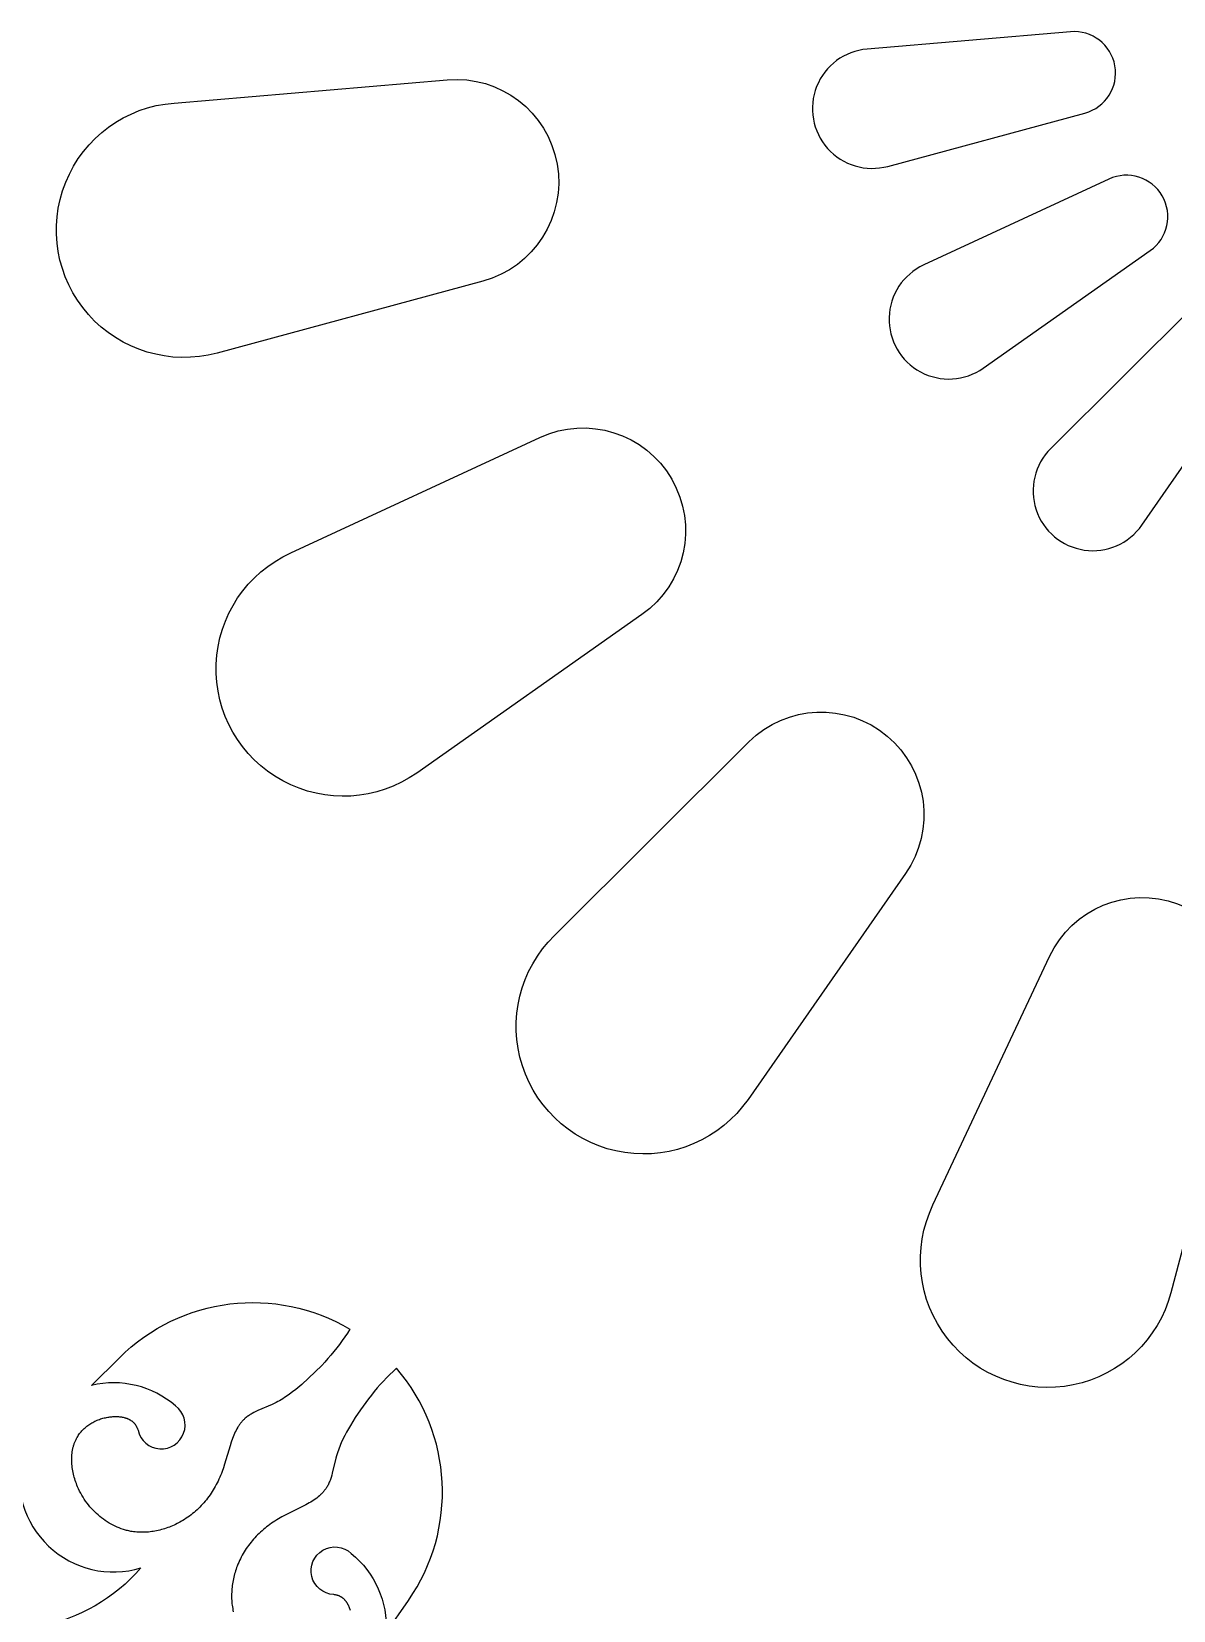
# Model space of a CAD drawing. Extents: x 55 to 271, y 60 to 279.
# Drawn here: x 108.2 to 150.4, y 109.6 to 167.9 of the extents above; entities that cross this region are included whole.
import ezdxf

# ---------------------------------------------------------------- set-up
doc = ezdxf.new("R2010")
doc.units = 0
doc.layers.get('0').update_dxf_attribs({"color": 1, "linetype": 'CONTINUOUS'})

msp = doc.modelspace()

# ---------------------------------------------------------------- linework, layer by layer
for points in [[(139.096, 167.273, 1.093755), (139.861, 162.938), (147.149, 164.908, 0.914282), (146.619, 167.914)], [(123.573, 166.14, -0.914282), (124.886, 158.693), (115.058, 156.036, -1.098394), (113.468, 165.279)], [(141.188, 159.291, 1.093755), (143.389, 155.478), (149.564, 159.823, 0.914282), (148.038, 162.466)], [(145.884, 152.505, 1.093755), (149.256, 149.676), (153.573, 155.87, 0.914282), (151.235, 157.832)], [(126.989, 152.917, -0.914282), (130.77, 146.368), (122.443, 140.51, -1.098394), (117.788, 148.651)], [(134.721, 141.659, -0.914282), (140.514, 136.798), (134.693, 128.445, -1.098394), (127.534, 134.504)], [(145.837, 133.725, -0.914282), (152.943, 131.139), (150.33, 121.298, -1.098394), (141.531, 124.543)], [(111.448, 118.894, -0.342621), (119.974, 119.948), (119.882, 119.806), (119.788, 119.665), (119.69, 119.526), (119.589, 119.389), (119.485, 119.255), (119.379, 119.122), (119.27, 118.991), (119.158, 118.863), (119.044, 118.736), (118.928, 118.611), (118.689, 118.368), (118.442, 118.134), (118.189, 117.907), (117.967, 117.72), (117.853, 117.63), (117.737, 117.543), (117.618, 117.46), (117.558, 117.42), (117.496, 117.381), (117.433, 117.343), (117.37, 117.306), (117.305, 117.271), (117.24, 117.237), (117.166, 117.201), (117.092, 117.166), (116.565, 116.939), (116.493, 116.904), (116.422, 116.869), (116.353, 116.831), (116.32, 116.812), (116.287, 116.792), (116.255, 116.772), (116.223, 116.751), (116.192, 116.729), (116.162, 116.706), (116.132, 116.683), (116.104, 116.659), (116.08, 116.639), (116.058, 116.617), (116.035, 116.595), (116.014, 116.573), (115.992, 116.55), (115.972, 116.527), (115.952, 116.503), (115.932, 116.478), (115.913, 116.453), (115.895, 116.428), (115.877, 116.402), (115.859, 116.376), (115.842, 116.349), (115.825, 116.322), (115.793, 116.267), (115.763, 116.21), (115.734, 116.151), (115.706, 116.091), (115.68, 116.03), (115.655, 115.968), (115.63, 115.905), (115.585, 115.775), (115.542, 115.643), (115.339, 114.957), (115.295, 114.82), (115.247, 114.686), (115.22, 114.614), (115.191, 114.544), (115.162, 114.474), (115.131, 114.405), (115.099, 114.337), (115.065, 114.269), (115.031, 114.203), (114.995, 114.137), (114.958, 114.073), (114.92, 114.009), (114.881, 113.946), (114.84, 113.884), (114.799, 113.823), (114.756, 113.764), (114.712, 113.705), (114.667, 113.647), (114.621, 113.59), (114.573, 113.535), (114.525, 113.48), (114.475, 113.427), (114.425, 113.375), (114.373, 113.324), (114.32, 113.274), (114.266, 113.225), (114.211, 113.177), (114.155, 113.131), (114.098, 113.086), (114.039, 113.042), (113.98, 113), (113.919, 112.958), (113.858, 112.918), (113.795, 112.88), (113.742, 112.849), (113.689, 112.819), (113.635, 112.79), (113.58, 112.761), (113.524, 112.734), (113.468, 112.708), (113.412, 112.683), (113.355, 112.659), (113.297, 112.637), (113.239, 112.615), (113.181, 112.595), (113.122, 112.575), (113.063, 112.557), (113.004, 112.54), (112.944, 112.525), (112.884, 112.51), (112.824, 112.497), (112.763, 112.485), (112.703, 112.475), (112.642, 112.466), (112.581, 112.458), (112.52, 112.452), (112.46, 112.447), (112.399, 112.443), (112.338, 112.441), (112.277, 112.441), (112.216, 112.442), (112.155, 112.444), (112.095, 112.448), (112.035, 112.454), (111.974, 112.461), (111.915, 112.47), (111.874, 112.477), (111.834, 112.485), (111.794, 112.493), (111.754, 112.502), (111.714, 112.512), (111.674, 112.523), (111.635, 112.534), (111.595, 112.546), (111.517, 112.572), (111.44, 112.601), (111.364, 112.633), (111.288, 112.667), (111.214, 112.704), (111.14, 112.743), (111.068, 112.785), (110.996, 112.829), (110.926, 112.875), (110.857, 112.924), (110.79, 112.975), (110.724, 113.028), (110.659, 113.083), (110.596, 113.14), (110.535, 113.2), (110.475, 113.261), (110.416, 113.324), (110.36, 113.389), (110.305, 113.456), (110.252, 113.524), (110.201, 113.594), (110.152, 113.666), (110.105, 113.739), (110.061, 113.814), (110.018, 113.89), (109.978, 113.968), (109.939, 114.047), (109.904, 114.127), (109.88, 114.184), (109.858, 114.242), (109.836, 114.3), (109.816, 114.358), (109.798, 114.417), (109.78, 114.476), (109.764, 114.535), (109.75, 114.595), (109.737, 114.654), (109.725, 114.714), (109.714, 114.774), (109.706, 114.834), (109.698, 114.894), (109.692, 114.954), (109.688, 115.013), (109.686, 115.073), (109.685, 115.132), (109.685, 115.191), (109.688, 115.249), (109.692, 115.307), (109.698, 115.365), (109.705, 115.422), (109.715, 115.479), (109.726, 115.534), (109.732, 115.562), (109.739, 115.59), (109.746, 115.617), (109.754, 115.644), (109.762, 115.671), (109.771, 115.698), (109.78, 115.724), (109.79, 115.75), (109.8, 115.776), (109.811, 115.802), (109.822, 115.828), (109.833, 115.853), (109.845, 115.878), (109.858, 115.903), (109.871, 115.928), (109.885, 115.952), (109.906, 115.988), (109.929, 116.023), (109.952, 116.057), (109.977, 116.091), (110.003, 116.124), (110.03, 116.156), (110.058, 116.188), (110.086, 116.218), (110.116, 116.249), (110.147, 116.278), (110.179, 116.306), (110.211, 116.334), (110.245, 116.361), (110.279, 116.387), (110.314, 116.413), (110.35, 116.437), (110.387, 116.461), (110.425, 116.483), (110.463, 116.505), (110.502, 116.526), (110.542, 116.545), (110.583, 116.564), (110.624, 116.582), (110.666, 116.599), (110.708, 116.615), (110.751, 116.63), (110.795, 116.644), (110.839, 116.657), (110.884, 116.668), (110.929, 116.679), (110.975, 116.688), (111.021, 116.697), (111.056, 116.702), (111.092, 116.707), (111.128, 116.711), (111.164, 116.715), (111.201, 116.718), (111.237, 116.72), (111.273, 116.721), (111.309, 116.721), (111.345, 116.721), (111.381, 116.72), (111.417, 116.717), (111.452, 116.714), (111.487, 116.71), (111.521, 116.705), (111.556, 116.7), (111.589, 116.693), (111.623, 116.685), (111.655, 116.676), (111.671, 116.671), (111.687, 116.666), (111.703, 116.661), (111.719, 116.656), (111.734, 116.65), (111.749, 116.644), (111.764, 116.637), (111.779, 116.631), (111.794, 116.624), (111.808, 116.616), (111.823, 116.609), (111.837, 116.601), (111.851, 116.593), (111.864, 116.585), (111.877, 116.576), (111.89, 116.567), (111.903, 116.558), (111.916, 116.548), (111.928, 116.539), (111.94, 116.528), (111.952, 116.518), (111.964, 116.507), (111.975, 116.496), (111.986, 116.485), (111.996, 116.473), (112.007, 116.461), (112.017, 116.449), (112.026, 116.436), (112.035, 116.424), (112.044, 116.411), (112.052, 116.398), (112.061, 116.384), (112.068, 116.371), (112.076, 116.357), (112.083, 116.343), (112.09, 116.329), (112.097, 116.315), (112.104, 116.301), (112.116, 116.272), (112.127, 116.242), (112.138, 116.213, 1.435159), (113.524, 117.113, 0.241668), (110.422, 117.873)]]:
    msp.add_lwpolyline(points, format="xyb", close=True)
for points in [[(119.989, 109.551), (119.979, 109.585), (119.968, 109.618), (119.956, 109.651), (119.943, 109.683), (119.93, 109.714), (119.916, 109.745), (119.908, 109.76), (119.9, 109.775), (119.893, 109.789), (119.884, 109.804), (119.876, 109.818), (119.867, 109.832), (119.858, 109.846), (119.849, 109.859), (119.84, 109.872), (119.83, 109.885), (119.82, 109.898), (119.81, 109.911), (119.8, 109.923), (119.789, 109.935), (119.779, 109.946), (119.767, 109.958), (119.756, 109.969), (119.745, 109.979), (119.733, 109.99), (119.721, 110), (119.708, 110.01), (119.696, 110.019), (119.683, 110.028), (119.67, 110.037), (119.656, 110.045), (119.643, 110.053), (119.629, 110.061), (119.615, 110.069), (119.601, 110.075), (119.587, 110.082), (119.572, 110.088), (119.558, 110.093), (119.543, 110.099), (119.528, 110.104), (119.513, 110.109), (119.498, 110.113), (119.483, 110.117), (119.468, 110.121), (119.437, 110.128), (119.406, 110.135), (119.375, 110.14, -1.435159), (120.021, 111.661, -0.241668), (121.308, 108.738), (122.136, 109.926, 0.342621), (121.694, 118.505), (121.569, 118.391), (121.447, 118.273), (121.327, 118.152), (121.21, 118.029), (121.095, 117.904), (120.983, 117.776), (120.873, 117.646), (120.766, 117.513), (120.661, 117.379), (120.559, 117.243), (120.361, 116.965), (120.172, 116.682), (119.993, 116.393), (119.848, 116.142), (119.779, 116.014), (119.713, 115.885), (119.652, 115.753), (119.623, 115.687), (119.595, 115.619), (119.569, 115.551), (119.544, 115.482), (119.52, 115.412), (119.498, 115.342), (119.475, 115.263), (119.454, 115.184), (119.322, 114.626), (119.3, 114.549), (119.278, 114.473), (119.253, 114.399), (119.239, 114.362), (119.226, 114.326), (119.211, 114.291), (119.196, 114.256), (119.18, 114.222), (119.163, 114.188), (119.145, 114.155), (119.127, 114.123), (119.11, 114.096), (119.093, 114.07), (119.076, 114.044), (119.057, 114.019), (119.038, 113.994), (119.019, 113.97), (118.999, 113.946), (118.978, 113.923), (118.957, 113.9), (118.935, 113.877), (118.913, 113.855), (118.89, 113.833), (118.867, 113.811), (118.843, 113.79), (118.794, 113.749), (118.743, 113.709), (118.69, 113.67), (118.636, 113.633), (118.581, 113.596), (118.524, 113.561), (118.466, 113.526), (118.346, 113.458), (118.223, 113.393), (117.583, 113.074), (117.456, 113.007), (117.332, 112.937), (117.266, 112.897), (117.202, 112.857), (117.138, 112.816), (117.075, 112.773), (117.014, 112.73), (116.953, 112.685), (116.894, 112.639), (116.835, 112.593), (116.778, 112.545), (116.722, 112.497), (116.667, 112.447), (116.613, 112.397), (116.56, 112.345), (116.509, 112.293), (116.459, 112.239), (116.41, 112.185), (116.362, 112.129), (116.315, 112.073), (116.27, 112.016), (116.226, 111.958), (116.183, 111.899), (116.142, 111.839), (116.102, 111.778), (116.063, 111.717), (116.026, 111.654), (115.99, 111.591), (115.956, 111.527), (115.923, 111.462), (115.891, 111.396), (115.861, 111.329), (115.833, 111.261), (115.805, 111.193), (115.784, 111.136), (115.764, 111.078), (115.744, 111.019), (115.726, 110.96), (115.709, 110.901), (115.693, 110.841), (115.678, 110.781), (115.665, 110.721), (115.652, 110.661), (115.641, 110.6), (115.631, 110.539), (115.622, 110.478), (115.615, 110.416), (115.608, 110.355), (115.603, 110.293), (115.6, 110.232), (115.597, 110.17), (115.596, 110.108), (115.596, 110.047), (115.598, 109.986), (115.601, 109.924), (115.605, 109.863), (115.611, 109.803), (115.618, 109.742), (115.627, 109.682), (115.637, 109.622), (115.648, 109.562), (115.661, 109.503)], [(100.856, 108.349), (107.834, 115.297, 0.580389), (112.247, 111.125, -0.336677), (104.301, 109.479, 0.356742)]]:
    msp.add_lwpolyline(points, format="xyb")

doc.saveas('drawing.dxf')
